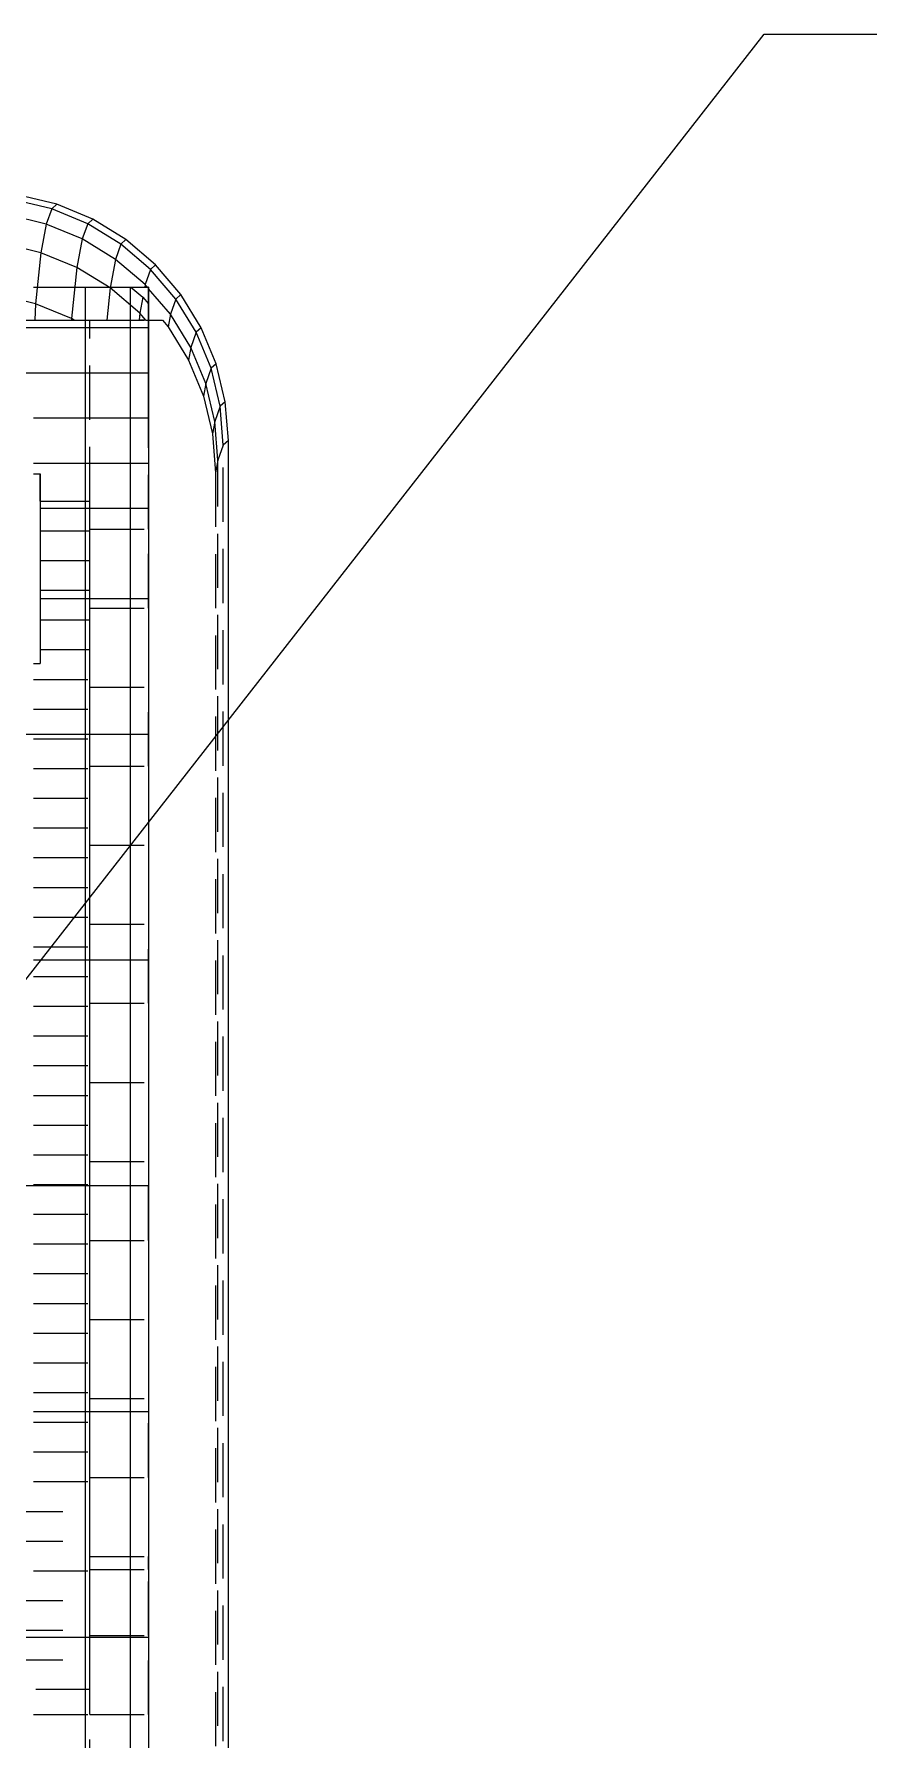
# Model space of a CAD drawing. Header units: millimetres. Extents: x 5 to 601, y 5 to 415.
# Drawn here: x 137.5 to 174.8, y 243.9 to 319.4 of the extents above; entities that cross this region are included whole.
import ezdxf

# ---------------------------------------------------------------- set-up
doc = ezdxf.new("R2010")
doc.units = ezdxf.units.MM
doc.linetypes.add('HIDDEN', pattern=[3.6, 2.4, -1.2])
for name, color, linetype in [('DIM', 3, 'CONTINUOUS'), ('HIDDEN', 8, 'HIDDEN'), ('VISIBLE', 7, 'CONTINUOUS')]:
    doc.layers.add(name, color=color, linetype=linetype)

msp = doc.modelspace()

# ---------------------------------------------------------------- linework, layer by layer
at = {"layer": 'DIM'}
for p, q in [((107.599984, 239.773032), (169.815296, 319.405)), ((169.815296, 319.405), (174.815296, 319.405))]:
    msp.add_line(p, q, dxfattribs=at)
at = {"layer": 'HIDDEN'}
for p, q in [((138.258187, 311.666622), (136.579779, 312.069572)), ((138.020187, 310.992622), (136.341779, 311.395572)), ((138.258187, 311.666622), (138.020187, 310.992622)), ((138.484187, 311.866622), (138.258187, 311.666622)), ((139.852895, 311.006072), (138.258187, 311.666622)), ((138.020187, 310.992622), (137.782187, 309.724622)), ((139.614895, 310.332072), (138.020187, 310.992622)), ((139.852895, 311.006072), (139.614895, 310.332072)), ((140.078895, 311.206072), (139.852895, 311.006072)), ((141.324638, 310.104187), (139.852895, 311.006072)), ((137.782187, 309.724622), (136.103779, 310.127572)), ((139.614895, 310.332072), (139.376895, 309.064072)), ((141.086638, 309.430187), (139.614895, 310.332072)), ((141.324638, 310.104187), (141.086638, 309.430187)), ((141.550638, 310.304187), (141.324638, 310.104187)), ((142.637175, 308.983175), (141.324638, 310.104187)), ((137.782187, 309.724622), (137.544187, 307.464622)), ((139.376895, 309.064072), (137.782187, 309.724622)), ((139.376895, 309.064072), (139.138895, 306.804072)), ((140.848638, 308.162187), (139.376895, 309.064072)), ((141.086638, 309.430187), (140.848638, 308.162187)), ((142.399175, 308.309175), (141.086638, 309.430187)), ((142.637175, 308.983175), (142.399175, 308.309175)), ((142.863175, 309.183175), (142.637175, 308.983175)), ((143.758187, 307.670638), (142.637175, 308.983175)), ((142.399175, 308.309175), (142.379621, 308.205)), ((142.488148, 308.205), (142.399175, 308.309175)), ((137.544187, 307.464622), (135.865779, 307.867572)), ((137.453, 308.205), (139.953, 308.205)), ((137.453, 308.205), (139.953, 308.205)), ((139.953, 308.205), (142.553, 308.205)), ((139.953, 308.205), (142.553, 308.205)), ((140.848638, 308.162187), (140.69792, 306.731)), ((142.161175, 307.041175), (140.848638, 308.162187)), ((141.769749, 308.205), (142.553, 308.205)), ((141.769749, 308.205), (142.379621, 308.205)), ((141.769749, 308.205), (142.295361, 307.756085)), ((142.295361, 307.756085), (142.161175, 307.041175)), ((142.295361, 307.756085), (142.553, 307.454429)), ((142.488148, 308.205), (142.379621, 308.205)), ((142.553, 308.205), (142.488148, 308.205)), ((142.553, 308.205), (142.553, 306.731)), ((142.553, 306.731), (142.553, 308.205)), ((142.553, 308.205), (142.553, 308.129068)), ((142.553, 307.454429), (142.553, 308.205)), ((143.520187, 306.996638), (142.553, 308.129068)), ((142.553, 308.129068), (142.553, 307.454429)), ((143.758187, 307.670638), (143.520187, 306.996638)), ((143.984187, 307.870638), (143.758187, 307.670638)), ((144.660072, 306.198895), (143.758187, 307.670638)), ((135.807724, 306.731), (137.506714, 306.731)), ((137.453, 306.731), (139.953, 306.731)), ((137.544187, 307.464622), (137.506714, 306.731)), ((137.506714, 306.731), (139.135163, 306.731)), ((139.138895, 306.804072), (137.544187, 307.464622)), ((139.138895, 306.804072), (139.135163, 306.731)), ((139.258138, 306.731), (139.135163, 306.731)), ((139.258138, 306.731), (139.138895, 306.804072)), ((139.258138, 306.731), (140.69792, 306.731)), ((139.953, 306.731), (142.553, 306.731)), ((139.953, 298.723311), (139.953, 306.731)), ((140.69792, 306.731), (142.12851, 306.731)), ((142.161175, 307.041175), (142.12851, 306.731)), ((142.426089, 306.731), (142.12851, 306.731)), ((142.426089, 306.731), (142.161175, 307.041175)), ((142.426089, 306.731), (143.170867, 306.731)), ((142.553, 306.731), (142.553, 297.481)), ((142.553, 303.107), (142.553, 306.731)), ((142.553, 306.731), (143.170867, 306.731)), ((142.553, 297.481), (142.553, 306.731)), ((143.170867, 306.731), (143.416374, 306.443548)), ((143.520187, 306.996638), (143.416374, 306.443548)), ((144.422072, 305.524895), (143.520187, 306.996638)), ((143.416374, 306.443548), (144.318258, 304.971806)), ((144.660072, 306.198895), (144.422072, 305.524895)), ((144.886072, 306.398895), (144.660072, 306.198895)), ((145.320622, 304.604187), (144.660072, 306.198895)), ((144.422072, 305.524895), (144.318258, 304.971806)), ((145.082622, 303.930187), (144.422072, 305.524895)), ((144.318258, 304.971806), (144.978808, 303.377097)), ((145.320622, 304.604187), (145.082622, 303.930187)), ((145.546622, 304.804187), (145.320622, 304.604187)), ((145.723572, 302.925779), (145.320622, 304.604187)), ((145.082622, 303.930187), (144.978808, 303.377097)), ((145.485572, 302.251779), (145.082622, 303.930187)), ((142.553, 297.481), (142.553, 303.107)), ((144.978808, 303.377097), (145.381758, 301.69869)), ((145.949572, 303.125779), (145.723572, 302.925779)), ((145.485572, 302.251779), (145.381758, 301.69869)), ((145.723572, 302.925779), (145.485572, 302.251779)), ((145.621, 300.531), (145.485572, 302.251779)), ((145.859, 301.205), (145.723572, 302.925779)), ((145.381758, 301.69869), (145.517187, 299.97791)), ((145.859, 301.205), (145.621, 300.531)), ((146.085, 301.405), (145.859, 301.205)), ((145.859, 218.605), (145.859, 301.205)), ((137.753, 298.723311), (137.753, 299.931)), ((145.621, 300.531), (145.517187, 299.97791)), ((145.517187, 299.97791), (145.517187, 223.731)), ((145.621, 219.279), (145.621, 300.531)), ((137.753, 298.723311), (139.953, 298.723311)), ((137.753, 298.723311), (137.753, 297.409)), ((139.953, 297.481), (139.953, 298.723311)), ((139.953, 297.409), (139.953, 298.723311)), ((137.753, 297.409), (137.753, 296.093)), ((137.753, 297.409), (139.953, 297.409)), ((139.953, 297.481), (142.553, 297.481)), ((139.953, 293.981), (139.953, 297.481)), ((139.953, 296.093), (139.953, 297.409)), ((142.553, 297.481), (142.553, 293.981)), ((142.553, 293.981), (142.553, 297.481)), ((137.753, 296.093), (137.753, 294.777)), ((137.753, 296.093), (139.953, 296.093)), ((139.953, 294.777), (139.953, 296.093)), ((137.753, 294.777), (137.753, 293.461)), ((137.753, 294.777), (139.953, 294.777)), ((139.953, 293.461), (139.953, 294.777)), ((139.953, 293.981), (142.553, 293.981)), ((139.953, 290.481), (139.953, 293.981)), ((137.753, 293.461), (137.753, 292.145)), ((137.753, 293.461), (139.953, 293.461)), ((139.953, 292.145), (139.953, 293.461)), ((137.753, 292.145), (137.753, 291.531)), ((137.753, 292.145), (139.953, 292.145)), ((139.953, 290.829), (139.953, 292.145)), ((137.453, 290.829), (139.953, 290.829)), ((139.953, 289.513), (139.953, 290.829)), ((139.953, 290.481), (142.553, 290.481)), ((139.953, 286.981), (139.953, 290.481)), ((142.553, 290.481), (142.553, 286.981)), ((142.553, 286.981), (142.553, 290.481)), ((137.453, 289.513), (139.953, 289.513)), ((139.953, 288.197), (139.953, 289.513)), ((137.453, 288.197), (139.953, 288.197)), ((139.953, 286.881), (139.953, 288.197)), ((137.453, 286.881), (139.953, 286.881)), ((139.953, 286.981), (142.553, 286.981)), ((139.953, 283.481), (139.953, 286.981)), ((139.953, 285.565), (139.953, 286.881)), ((137.453, 285.565), (139.953, 285.565)), ((139.953, 284.249), (139.953, 285.565)), ((137.453, 284.249), (139.953, 284.249)), ((139.953, 282.933), (139.953, 284.249)), ((139.953, 283.481), (142.553, 283.481)), ((139.953, 279.981), (139.953, 283.481)), ((137.453, 282.933), (139.953, 282.933)), ((139.953, 281.617), (139.953, 282.933)), ((137.453, 281.617), (139.953, 281.617)), ((139.953, 280.301), (139.953, 281.617)), ((137.453, 280.301), (139.953, 280.301)), ((139.953, 278.985), (139.953, 280.301)), ((139.953, 279.981), (142.553, 279.981)), ((139.953, 276.481), (139.953, 279.981)), ((142.553, 279.981), (142.553, 276.481)), ((142.553, 276.481), (142.553, 279.981)), ((137.453, 278.985), (139.953, 278.985)), ((139.953, 277.669), (139.953, 278.985)), ((137.453, 277.669), (139.953, 277.669)), ((139.953, 276.353), (139.953, 277.669)), ((137.453, 276.353), (139.953, 276.353)), ((139.953, 276.481), (142.553, 276.481)), ((139.953, 272.981), (139.953, 276.481)), ((139.953, 275.037), (139.953, 276.353)), ((137.453, 275.037), (139.953, 275.037)), ((139.953, 273.721), (139.953, 275.037)), ((137.453, 273.721), (139.953, 273.721)), ((139.953, 272.405), (139.953, 273.721)), ((139.953, 272.981), (142.553, 272.981)), ((139.953, 269.481), (139.953, 272.981)), ((137.453, 272.405), (139.953, 272.405)), ((139.953, 271.089), (139.953, 272.405)), ((137.453, 271.089), (139.953, 271.089)), ((139.953, 269.773), (139.953, 271.089)), ((137.453, 269.773), (139.953, 269.773)), ((139.953, 268.457), (139.953, 269.773)), ((139.953, 269.481), (142.553, 269.481)), ((139.953, 265.981), (139.953, 269.481)), ((142.553, 269.481), (142.553, 265.981)), ((142.553, 265.981), (142.553, 269.481)), ((137.453, 268.457), (139.953, 268.457)), ((139.953, 267.141), (139.953, 268.457)), ((137.453, 267.141), (139.953, 267.141)), ((139.953, 265.825), (139.953, 267.141)), ((139.953, 265.981), (142.553, 265.981)), ((139.953, 262.481), (139.953, 265.981)), ((137.453, 265.825), (139.953, 265.825)), ((139.953, 264.509), (139.953, 265.825)), ((137.453, 264.509), (139.953, 264.509)), ((139.953, 263.193), (139.953, 264.509)), ((137.453, 263.193), (139.953, 263.193)), ((139.953, 261.877), (139.953, 263.193)), ((139.953, 262.481), (142.553, 262.481)), ((139.953, 258.981), (139.953, 262.481)), ((137.453, 261.877), (139.953, 261.877)), ((139.953, 260.561), (139.953, 261.877)), ((137.453, 260.561), (139.953, 260.561)), ((139.953, 259.245), (139.953, 260.561)), ((137.453, 259.245), (139.953, 259.245)), ((139.953, 257.929), (139.953, 259.245)), ((139.953, 258.981), (142.553, 258.981)), ((139.953, 255.481), (139.953, 258.981)), ((142.553, 258.981), (142.553, 255.481)), ((142.553, 255.481), (142.553, 258.981)), ((137.453, 257.929), (139.953, 257.929)), ((139.953, 256.613), (139.953, 257.929)), ((137.453, 256.613), (139.953, 256.613)), ((139.953, 255.297), (139.953, 256.613)), ((139.953, 255.481), (142.553, 255.481)), ((139.953, 251.981), (139.953, 255.481)), ((137.453, 255.297), (139.953, 255.297)), ((139.953, 253.981), (139.953, 255.297)), ((71.553, 253.981), (139.953, 253.981)), ((139.953, 252.665), (139.953, 253.981)), ((71.553, 252.665), (139.953, 252.665)), ((139.953, 251.349), (139.953, 252.665)), ((139.953, 251.981), (142.553, 251.981)), ((139.953, 251.405), (139.953, 251.981)), ((142.553, 251.981), (142.553, 251.405)), ((142.553, 251.405), (142.553, 251.981)), ((137.453, 251.349), (139.953, 251.349)), ((139.953, 251.405), (142.553, 251.405)), ((139.953, 248.481), (139.953, 251.405)), ((139.953, 250.033), (139.953, 251.349)), ((142.553, 251.405), (142.553, 248.481)), ((142.553, 248.481), (142.553, 251.405)), ((71.553, 250.033), (139.953, 250.033)), ((139.953, 248.717), (139.953, 250.033)), ((71.553, 248.717), (139.953, 248.717)), ((139.953, 247.401), (139.953, 248.717)), ((139.953, 248.481), (142.553, 248.481)), ((139.953, 246.086689), (139.953, 248.481)), ((142.553, 248.481), (142.553, 244.981)), ((142.553, 244.981), (142.553, 248.481)), ((71.553, 247.401), (139.953, 247.401)), ((139.953, 246.086689), (139.953, 247.401)), ((139.953, 246.086689), (137.453, 246.086689)), ((139.953, 244.981), (139.953, 246.086689)), ((137.453, 244.981), (139.953, 244.981)), ((139.953, 244.981), (142.553, 244.981)), ((139.953, 241.481), (139.953, 244.981))]:
    msp.add_line(p, q, dxfattribs=at)
at = {"layer": 'VISIBLE'}
for p, q in [((138.484187, 311.866622), (136.805779, 312.269572)), ((140.078895, 311.206072), (138.484187, 311.866622)), ((141.550638, 310.304187), (140.078895, 311.206072)), ((142.863175, 309.183175), (141.550638, 310.304187)), ((143.984187, 307.870638), (142.863175, 309.183175)), ((137.453, 308.205), (139.753, 308.205)), ((139.753, 308.205), (139.953, 308.205)), ((139.753, 306.405), (139.753, 308.205)), ((139.953, 308.205), (141.753, 308.205)), ((141.753, 308.205), (142.553, 308.205)), ((141.753, 306.405), (141.753, 308.205)), ((142.553, 308.205), (142.553, 306.405)), ((144.886072, 306.398895), (143.984187, 307.870638)), ((136.753, 306.405), (139.753, 306.405)), ((139.753, 306.405), (141.753, 306.405)), ((139.753, 304.405), (139.753, 306.405)), ((141.753, 306.405), (142.553, 306.405)), ((141.753, 304.405), (141.753, 306.405)), ((142.553, 306.405), (142.553, 304.405)), ((145.546622, 304.804187), (144.886072, 306.398895)), ((145.949572, 303.125779), (145.546622, 304.804187)), ((136.753, 304.405), (139.753, 304.405)), ((139.753, 304.405), (141.753, 304.405)), ((139.753, 302.405), (139.753, 304.405)), ((141.753, 304.405), (142.553, 304.405)), ((141.753, 302.405), (141.753, 304.405)), ((142.553, 304.405), (142.553, 303.107)), ((142.553, 303.107), (142.553, 302.405)), ((146.085, 301.405), (145.949572, 303.125779)), ((137.453, 302.405), (139.753, 302.405)), ((139.753, 302.405), (141.753, 302.405)), ((139.753, 300.405), (139.753, 302.405)), ((141.753, 302.405), (142.553, 302.405)), ((141.753, 300.405), (141.753, 302.405)), ((142.553, 302.405), (142.553, 300.405)), ((146.085, 218.405), (146.085, 301.405)), ((137.453, 300.405), (139.753, 300.405)), ((137.453, 299.931), (137.753, 299.931)), ((137.753, 299.931), (137.753, 298.405)), ((139.753, 300.405), (141.753, 300.405)), ((139.753, 298.405), (139.753, 300.405)), ((141.753, 300.405), (142.553, 300.405)), ((141.753, 298.405), (141.753, 300.405)), ((142.553, 300.405), (142.553, 298.405)), ((137.753, 298.405), (139.753, 298.405)), ((137.753, 298.405), (137.753, 294.405)), ((139.753, 294.405), (139.753, 298.405)), ((139.753, 298.405), (141.753, 298.405)), ((141.753, 298.405), (142.553, 298.405)), ((141.753, 294.405), (141.753, 298.405)), ((142.553, 298.405), (142.553, 297.481)), ((142.553, 297.481), (142.553, 294.405)), ((137.753, 294.405), (139.753, 294.405)), ((137.753, 294.405), (137.753, 291.531)), ((139.753, 294.405), (141.753, 294.405)), ((139.753, 288.405), (139.753, 294.405)), ((141.753, 294.405), (142.553, 294.405)), ((141.753, 288.405), (141.753, 294.405)), ((142.553, 294.405), (142.553, 293.981)), ((142.553, 293.981), (142.553, 290.481)), ((137.453, 291.531), (137.753, 291.531)), ((142.553, 290.481), (142.553, 288.405)), ((136.753, 288.405), (139.753, 288.405)), ((139.753, 288.405), (141.753, 288.405)), ((139.753, 278.405), (139.753, 288.405)), ((141.753, 288.405), (142.553, 288.405)), ((141.753, 278.405), (141.753, 288.405)), ((142.553, 288.405), (142.553, 286.981)), ((142.553, 286.981), (142.553, 283.481)), ((142.553, 283.481), (142.553, 279.981)), ((142.553, 279.981), (142.553, 278.405)), ((137.453, 278.405), (139.753, 278.405)), ((139.753, 278.405), (141.753, 278.405)), ((139.753, 268.405), (139.753, 278.405)), ((141.753, 278.405), (142.553, 278.405)), ((141.753, 268.405), (141.753, 278.405)), ((142.553, 278.405), (142.553, 276.481)), ((142.553, 276.481), (142.553, 272.981)), ((142.553, 272.981), (142.553, 269.481)), ((142.553, 269.481), (142.553, 268.405)), ((136.753, 268.405), (139.753, 268.405)), ((139.753, 268.405), (141.753, 268.405)), ((139.753, 258.405), (139.753, 268.405)), ((141.753, 268.405), (142.553, 268.405)), ((141.753, 258.405), (141.753, 268.405)), ((142.553, 268.405), (142.553, 265.981)), ((142.553, 265.981), (142.553, 262.481)), ((142.553, 262.481), (142.553, 258.981)), ((137.453, 258.405), (139.753, 258.405)), ((139.753, 258.405), (141.753, 258.405)), ((139.753, 248.405), (139.753, 258.405)), ((141.753, 258.405), (142.553, 258.405)), ((141.753, 248.405), (141.753, 258.405)), ((142.553, 258.981), (142.553, 258.405)), ((142.553, 258.405), (142.553, 255.481)), ((142.553, 255.481), (142.553, 251.981)), ((142.553, 251.981), (142.553, 248.481)), ((136.753, 248.405), (139.753, 248.405)), ((139.753, 248.405), (141.753, 248.405)), ((139.753, 238.405), (139.753, 248.405)), ((141.753, 248.405), (142.553, 248.405)), ((141.753, 238.405), (141.753, 248.405)), ((142.553, 248.481), (142.553, 248.405)), ((142.553, 248.405), (142.553, 244.981)), ((142.553, 244.981), (142.553, 241.481))]:
    msp.add_line(p, q, dxfattribs=at)

doc.saveas('drawing.dxf')
